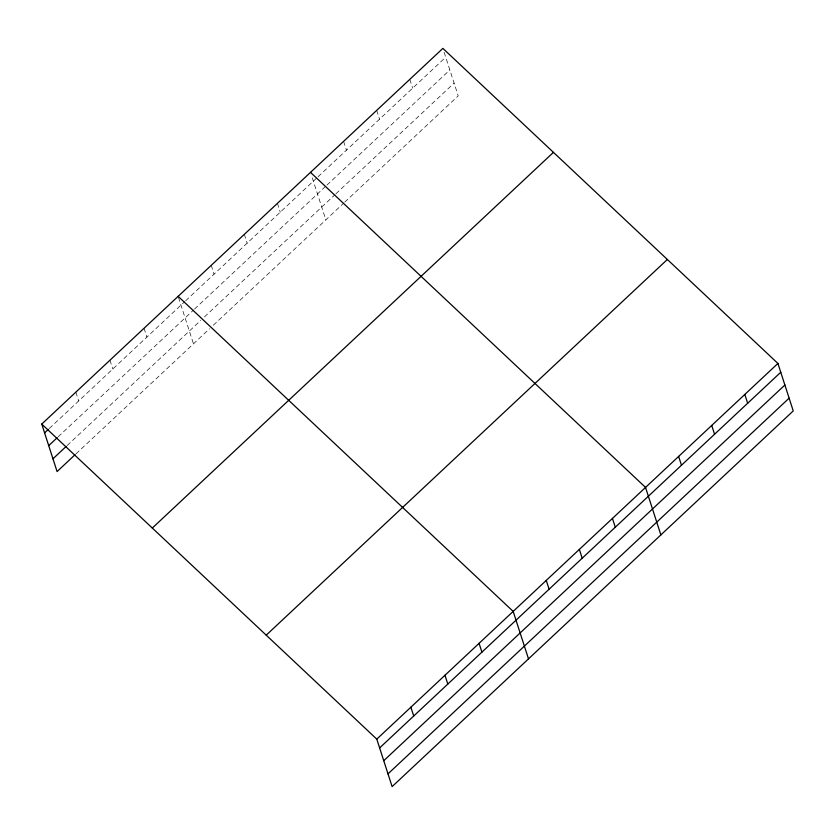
<?xml version="1.0" encoding="UTF-8"?>
<svg xmlns="http://www.w3.org/2000/svg" width="835" height="835" viewBox="0 0 835 835"><rect width="100%" height="100%" fill="white"/><g stroke="black" fill="none" stroke-linecap="round" stroke-linejoin="round"><path stroke-width="0.63" stroke-dasharray="4.17 3.13" d="M49.328 428.449L184.765 301.602M185.704 300.725L317.133 177.625M318.083 176.738L445.733 57.187M58.189 436.778L193.616 309.942M194.555 309.054L325.984 185.965M326.934 185.078L449.846 69.952M67.176 445.493L200.692 320.431M204.481 316.893L334.96 194.68M335.91 193.793L454.094 83.103M76.027 453.812L209.543 328.771M213.332 325.222L343.811 203.02M344.761 202.133L458.217 95.868L443.239 49.484M409.787 79.377L412.636 88.186M376.7 110.377L379.539 119.175M343.602 141.365L346.452 150.175M312.29 177.865L325.848 219.845M277.418 203.354L280.257 212.163M244.321 234.353L247.17 243.162M211.234 265.342L214.073 274.151M178.492 297.437L193.47 343.822M144.037 328.27L146.887 337.079M109.938 360.209L112.788 369.018M75.849 392.137L78.688 400.946"/><path stroke-width="1.25" d="M41.75 424.076L442.884 48.388L777.917 363.444L793.25 410.924L392.116 786.612L376.783 739.132L41.75 424.076L57.083 471.556L75.077 454.699M44.599 432.885L48.388 429.336M48.712 445.65L57.239 437.665M52.96 458.791L66.226 446.381M152.314 528.044L553.448 152.356M266.219 635.164L667.353 259.476M376.783 739.132L777.917 363.444M379.622 747.941L780.756 372.253M383.745 760.706L784.879 385.008M387.993 773.857L789.127 398.159M310.505 172.365L645.538 487.421L660.871 534.901M178.137 296.341L513.17 611.397L528.503 658.878M744.82 394.433L747.669 403.242M711.723 425.433L714.572 434.242M678.636 456.432L681.475 465.231M612.441 518.42L615.291 527.219M579.354 549.409L582.193 558.218M546.257 580.409L549.106 589.218M479.071 643.336L481.91 652.145M444.971 675.264L447.821 684.074M410.872 707.203L413.722 716.012"/></g></svg>
